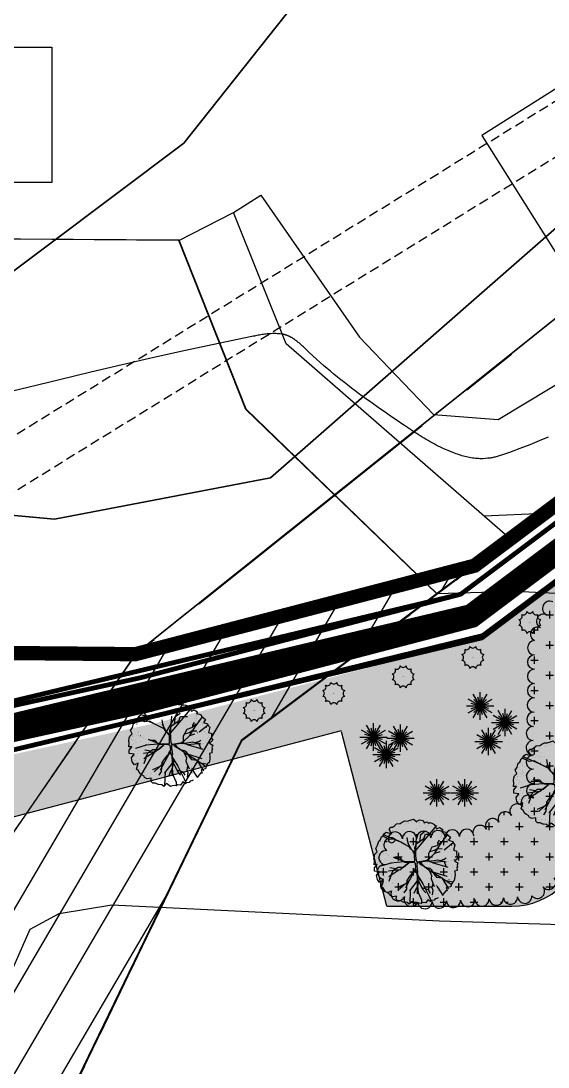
# Model space of a CAD drawing. Header units: millimetres. Extents: x 0 to 190005487, y 0 to 455456909.
# Drawn here: x 76167 to 87235, y 159310 to 181280 of the extents above; entities that cross this region are included whole.
import ezdxf
from ezdxf.xclip import XClip

# ---------------------------------------------------------------- set-up
doc = ezdxf.new("R2010")
doc.units = ezdxf.units.MM
doc.header["$LTSCALE"] = 800
doc.header["$MEASUREMENT"] = 0
doc.header["$XCLIPFRAME"] = 0
for name, pattern in [('CENTER', [2, 1.25, -0.25, 0.25, -0.25]), ('DOT2', [0.125, 0, -0.125]), ('HIDDEN', [0.375, 0.25, -0.125]), ('XREF_BASE$0$PHANTOM', [63.5, 31.75, -6.35, 6.35, -6.35, 6.35, -6.35]), ('XREF_BASE$0$PHANTOMX2', [5, 2.5, -0.5, 0.5, -0.5, 0.5, -0.5])]:
    doc.linetypes.add(name, pattern=pattern)
doc.layers.get('0').update_dxf_attribs({"linetype": 'CONTINUOUS'})
doc.layers.get('Defpoints').update_dxf_attribs({"color": 153, "linetype": 'CONTINUOUS'})
for name, color, linetype in [('0-녹지', 71, 'CONTINUOUS'), ('1-5CON', 30, 'CONTINUOUS'), ('1-HY', 8, 'CONTINUOUS'), ('1-ROAD', 1, 'CONTINUOUS'), ('1-건물', 241, 'CONTINUOUS'), ('1-배수관', 134, 'HIDDEN'), ('1-지적선', 3, 'CONTINUOUS'), ('_관목_Out', 7, 'CONTINUOUS'), ('_관목_Plant', 76, 'CONTINUOUS'), ('_교목_Plant', 90, 'CONTINUOUS'), ('base$0$base$0$WID', 4, 'CONTINUOUS'), ('CE-SLOP-FILL', 1, 'CONTINUOUS'), ('LSMD_CONT_LDREG_41500', 1, 'CONTINUOUS'), ('tc-2', 252, 'CONTINUOUS'), ('TEXT', 6, 'CONTINUOUS'), ('WID', 4, 'CONTINUOUS'), ('XREF_BASE$0$CE_PROPERTY LINE', 2, 'XREF_BASE$0$PHANTOM'), ('XREF_BASE$0$성토옹벽', 6, 'CONTINUOUS'), ('XREF_BASE$0$절토옹벽', 2, 'CONTINUOUS'), ('사업부지', 7, 'CONTINUOUS'), ('성토옹벽', 6, 'CONTINUOUS')]:
    doc.layers.add(name, color=color, linetype=linetype)

# ---------------------------------------------------------------- blocks, each defined once
blk = doc.blocks.new('G$C940A8A8A')
at = {"layer": 'LSMD_CONT_LDREG_41500', "color": 7, "linetype": 'Continuous', "const_width": 0.26}
blk.add_lwpolyline([(13683, 131658), (14579, 132602), (21734, 152348), (25853, 158177), (29518, 161359), (46147, 168760), (47607, 165750), (31222, 159044), (28272, 155580), (24841, 151551), (23387, 143698), (19919, 133338), (16339, 129836), (13684, 124791)], close=True, dxfattribs=at)
at = {"layer": 'LSMD_CONT_LDREG_41500', "color": 1, "linetype": 'Continuous', "const_width": 300, "flags": 128}
blk.add_lwpolyline([(142885, 66413), (152606, 122087), (144785, 119579), (143421, 121130), (137727, 124230), (130217, 126970), (123087, 133510), (108147, 137630), (87787, 140640), (75957, 139800), (74927, 144400), (66787, 156160), (47607, 165750), (36878, 161359), (29518, 161359), (25251, 162513), (21834, 161660), (14411, 163566), (13684, 162297), (13684, 140689), (13684, 131660)], dxfattribs=at)
blk = doc.blocks.new('현황측량 지적')
at = {"transparency": 33554687}
h = blk.add_hatch(dxfattribs=at)
h.set_pattern_fill('ANSI31', color=6, scale=7000, angle=14.6251, style=0)
h.set_pattern_definition([(59.62512505, (-197077868.5, -418947641.6), (-754.8935534, 442.4485542), [])])
h.paths.add_polyline_path([(-43252, 10995), (-50374, 9137), (-53116, 5133), (-55630, -1548), (-56749, -13620), (-57568, -22460), (-58196, -23599), (-56461, -30244), (-55166, -24692), (-52586, -20400), (-51847, -9500), (-52423, -1534), (-50120, 3230), (-48140, 7327)])
at = {"layer": '사업부지', "linetype": 'Continuous'}
h = blk.add_hatch(dxfattribs=at)
h.set_pattern_fill('AR-HBONE', color=8, scale=100, angle=14.623, style=0)
h.set_pattern_definition([(59.62295331, (-152706624.56, -461770356.86), (-142.81125256, 547.36180552), [1200, -400]), (149.62295331, (-152706422.3, -461770011.77), (-142.81125256, 547.36180552), [1200, -400])])
edge = h.paths.add_edge_path()
edge.add_arc((-175728, 146781), 167876, 319.67, 322.33082, ccw=False)
edge.add_arc((-118040, 100322), 93851, 314.07463, 318.49856, ccw=False)
edge.add_arc((-118040, 100322), 93851, 310.12729, 314.07463, ccw=False)
edge.add_arc((-118040, 100322), 93851, 304.12732, 310.12729, ccw=False)
edge.add_arc((-57812, 11458), 13500, 124.1273, 194.1941)
edge.add_line((-70900, 8147), (-68479, -1130))
edge.add_line((-68479, -1130), (-66633, -8205))
edge.add_arc((-56474, -5554), 10500, 194.623, 244.5476)
edge.add_arc((-61631, -16390), 1500, 14.623, 64.5476, ccw=False)
edge.add_line((-60179, -16011), (-59907, -17053))
edge.add_arc((-56474, -5554), 12000, 194.623, 253.3715, ccw=False)
edge.add_line((-68085, -8584), (-72352, 7770))
edge.add_line((-72352, 7770), (-72261, 7430))
edge.add_arc((-57812, 11458), 15000, 124.1273, 195.5774, ccw=False)
edge.add_arc((-118040, 100322), 92351, 304.12732, 310.12729)
edge.add_arc((-118040, 100322), 92351, 310.12729, 314.07463)
edge.add_arc((-118040, 100322), 92351, 314.07463, 318.48907)
edge.add_arc((-175728, 146781), 166376, 319.67529, 320.61331)
edge.add_arc((-175727, 146780), 166375, 320.61332, 320.99411)
edge.add_arc((-41778, 38287), 6000, 100.2484, 140.9941, ccw=False)
blk.add_lwpolyline([(-43252, 10995), (-50374, 9137), (-53116, 5133), (-55630, -1548), (-56749, -13620), (-57568, -22460), (-58196, -23599), (-56461, -30244), (-55166, -24692), (-52586, -20400), (-51847, -9500), (-52423, -1534), (-50120, 3230), (-48140, 7327)], close=True)
at = {"layer": '1-5CON', "color": 8, "linetype": 'Continuous', "elevation": 90000}
blk.add_lwpolyline([(-41709, 13694), (-41899, 13614), (-42091, 13536), (-42305, 13453), (-42521, 13373), (-42542, 13365), (-42564, 13357), (-42585, 13349), (-42606, 13342), (-42627, 13335), (-42649, 13327), (-42670, 13320), (-42691, 13313), (-42713, 13307), (-42734, 13300), (-42756, 13294), (-42777, 13288), (-42799, 13282), (-42820, 13277), (-42842, 13272), (-42863, 13267), (-42885, 13263), (-42907, 13259), (-42928, 13255), (-42950, 13252), (-42972, 13250), (-43025, 13244), (-43078, 13242), (-43109, 13241), (-43141, 13241), (-43172, 13243), (-43204, 13245), (-43235, 13248), (-43266, 13251), (-43298, 13256), (-43329, 13261), (-43361, 13267), (-43392, 13273), (-43423, 13280), (-43455, 13288), (-43486, 13296), (-43517, 13305), (-43548, 13315), (-43579, 13325), (-43610, 13335), (-43640, 13346), (-43671, 13357), (-43701, 13369), (-43731, 13380), (-43807, 13411), (-43882, 13444), (-43927, 13464), (-43971, 13486), (-44015, 13507), (-44059, 13529), (-44102, 13552), (-44145, 13575), (-44188, 13599), (-44230, 13623), (-44272, 13647), (-44314, 13672), (-44356, 13697), (-44397, 13723), (-44438, 13749), (-44479, 13775), (-44520, 13801), (-44560, 13828), (-44601, 13855), (-44641, 13882), (-44681, 13909), (-44722, 13936), (-44762, 13963), (-44879, 14043), (-44997, 14124), (-45074, 14177), (-45151, 14231), (-45229, 14284), (-45306, 14338), (-45382, 14392), (-45459, 14447), (-45535, 14502), (-45611, 14557), (-45687, 14613), (-45762, 14669), (-45838, 14726), (-45912, 14783), (-45987, 14840), (-46060, 14899), (-46134, 14957), (-46207, 15017), (-46279, 15077), (-46351, 15138), (-46422, 15200), (-46492, 15262), (-46562, 15325), (-46647, 15403), (-46730, 15482), (-46744, 15496), (-46759, 15510), (-46774, 15524), (-46788, 15538), (-46803, 15552), (-46818, 15565), (-46833, 15579), (-46848, 15593), (-46863, 15607), (-46878, 15620), (-46893, 15634), (-46908, 15647), (-46924, 15660), (-46939, 15673), (-46955, 15685), (-46971, 15698), (-46987, 15710), (-47003, 15722), (-47019, 15734), (-47036, 15745), (-47053, 15756), (-47076, 15771), (-47100, 15785), (-47106, 15789), (-47112, 15792), (-47118, 15795), (-47124, 15799), (-47130, 15802), (-47137, 15806), (-47143, 15809), (-47149, 15812), (-47156, 15815), (-47162, 15818), (-47168, 15821), (-47175, 15824), (-47181, 15826), (-47188, 15829), (-47194, 15832), (-47201, 15834), (-47207, 15836), (-47214, 15839), (-47221, 15841), (-47227, 15843), (-47234, 15845), (-47243, 15847), (-47252, 15849), (-47255, 15850), (-47257, 15850), (-47260, 15851), (-47262, 15851), (-47265, 15852), (-47267, 15852), (-47270, 15853), (-47272, 15853), (-47274, 15854), (-47277, 15854), (-47279, 15855), (-47282, 15855), (-47284, 15855), (-47287, 15856), (-47289, 15856), (-47292, 15856), (-47294, 15857), (-47297, 15857), (-47299, 15857), (-47302, 15858), (-47304, 15858), (-47334, 15862), (-47363, 15865), (-47390, 15867), (-47417, 15868), (-47444, 15869), (-47471, 15869), (-47498, 15868), (-47525, 15867), (-47552, 15865), (-47579, 15863), (-47606, 15861), (-47633, 15858), (-47660, 15854), (-47687, 15851), (-47715, 15847), (-47742, 15842), (-47769, 15838), (-47796, 15833), (-47823, 15828), (-47850, 15823), (-47877, 15817), (-47904, 15812), (-47931, 15806), (-48628, 15664), (-49322, 15515), (-49987, 15367), (-50650, 15214), (-51311, 15058), (-51971, 14900), (-52630, 14740), (-53287, 14580)], dxfattribs=at)
at = {"layer": '1-HY'}
for points in [[(-47741, 18779), (-45671, 15791), (-44118, 14171), (-42759, 14067), (-38424, 16677), (-35508, 18605), (-32036, 20767), (-32921, 22531), (-35719, 25505), (-39928, 29396), (-43005, 34951), (-45285, 38068), (-46393, 40976), (-47722, 45566)], [(-41795, 12092), (-43055, 12038)]]:
    blk.add_lwpolyline(points, dxfattribs=at)
at = {"layer": '1-ROAD', "color": 8}
for points in [[(-44047, 10402), (-48053, 14274), (-49462, 17824), (-53914, 17856), (-64499, 17035), (-76393, 17053), (-82327, 16676), (-83836, 20055)], [(-49462, 17824), (-48313, 18415), (-47741, 18779)], [(-42505, 11559), (-47208, 15657), (-48313, 18415)]]:
    blk.add_lwpolyline(points, dxfattribs=at)
at = {"layer": '1-건물', "color": 8}
blk.add_lwpolyline([(-33652, 20679), (-36057, 24482), (-43102, 20028), (-40698, 16224)], close=True, dxfattribs=at)
at = {"layer": '1-배수관', "color": 8}
for p, q in [((-63318, 7293), (-32872, 26126)), ((-62792, 6442), (-32346, 25276))]:
    blk.add_line(p, q, dxfattribs=at)
at = {"layer": '1-지적선', "color": 8}
for points in [[(-45804, 38291, 0), (-42676, 31493, 0), (-41808, 30415, 0), (-42058, 29074, 0), (-49357, 19865, 0), (-53699, 16610, 0), (-63751, 14655, 0), (-71154, 14689, 0), (-77217, 15075, 0), (-58326, 24882, 0), (-45804, 38291, 0)], [(-79156, 15198, 0), (-77217, 15075, 0), (-71154, 14689, 0), (-63751, 14655, 0), (-53699, 16610, 0), (-49357, 19865, 0), (-42058, 29074, 0), (-41808, 30415, 0), (-39418, 27445, 0), (-36925, 22131, 0), (-47536, 12843, 0), (-52074, 11969, 0), (-78538, 14398, 0), (-79156, 15198, 0)], [(-132185, 7990, 0), (-122776, 15285, 0), (-113506, 15373, 0), (-102516, 11206, 0), (-97941, 11144, 0), (-88443, 13506, 0), (-78538, 14398, 0), (-52074, 11969, 0), (-47536, 12843, 0), (-36925, 22131, 0), (-36156, 20495, 0), (-50378, 9135, 0), (-54798, 9174, 0), (-65063, 9263, 0), (-68739, 10525, 0), (-78796, 11272, 0), (-89562, 11037, 0), (-99269, 8221, 0), (-103807, 8886, 0), (-113529, 12960, 0), (-122350, 13516, 0), (-124731, 11321, 0), (-132185, 7990, 0)]]:
    blk.add_polyline3d(points, dxfattribs=at)
at = {"rotation": 14.62512504690287}
blk.add_blockref('G$C940A8A8A', (-38193, -154447), dxfattribs=at)
blk = doc.blocks.new('대지현황레벨1')
at = {"layer": 'Defpoints', "color": 6}
blk.add_lwpolyline([(-60480, -14864), (-56753, -13622), (-52427, -1536), (-50124, 3229), (-48145, 7325), (-33984, 17951), (-36156, 20495), (-50378, 9135), (-54798, 9174), (-57889, 7486), (-65553, 7456), (-65936, 6045)], close=True, dxfattribs=at)
blk.add_lwpolyline([(-33984, 17951), (-48145, 7325), (-52427, -1536), (-56753, -13622), (-60480, -14864), (-58200, -23600)], dxfattribs=at)
blk = doc.blocks.new('A$C15A91853')
at = {"layer": 'Defpoints'}
blk.add_lwpolyline([(46801, 0), (47587, 7154), (48443, 10307), (49499, 19897), (49907, 33129), (50351, 34136), (50956, 34462), (52066, 34644), (58944, 34310), (68294, 34026), (68303, 34079), (69309, 40554), (69347, 40792), (60535, 41222), (58897, 41176), (54889, 45050), (53481, 48599), (49028, 48631), (38443, 47812), (26550, 47830), (20615, 47453), (19107, 50832)], dxfattribs=at)
blk = doc.blocks.new('A$C61401735')
at = {"layer": 'CE-SLOP-FILL', "color": 251, "linetype": 'ByBlock', "flags": 128}
blk.add_lwpolyline([(144048, 136424), (143560, 142330), (136626, 137929), (134914, 139085), (128622, 140647), (120664, 141402), (112113, 145930), (96617, 146144), (76157, 143916), (64922, 140116), (62764, 144307), (51919, 153630), (30939, 158067), (16778, 147441), (12496, 138580), (8170, 126494), (4443, 125252), (6722, 116516)], dxfattribs=at)
blk = doc.blocks.new('A$C53055D6E')
at = {"layer": 'XREF_BASE$0$CE_PROPERTY LINE', "color": 8, "linetype": 'XREF_BASE$0$PHANTOMX2', "ltscale": 3, "flags": 128}
for points in [[(436, 116514), (1065, 117654), (3002, 138566), (5516, 145246), (8259, 149251), (22480, 160611), (24653, 158067), (10492, 147441), (8512, 143344), (6210, 138580), (6786, 130614), (6046, 119714), (3466, 115422), (2171, 109870)], [(24653, 158067), (15380, 151109), (8259, 149251), (3838, 149290), (748, 147602), (-6916, 147572), (-7299, 146160), (-1843, 125252), (436, 116516), (2171, 109870), (5326, 104706), (5798, 96717), (3940, 88655), (43, 76541), (81, 64279), (3722, 52297), (8342, 45951), (24954, 35648), (27528, 32946), (33205, 26984), (45785, 19196), (55262, 14961), (63842, 9900), (67943, 799), (71065, 403), (74495, 0), (71416, 11497), (72509, 16027), (80907, 20283), (84381, 29814), (86654, 26118), (86417, 19281), (94182, 16961), (94474, 13223), (94701, 13128), (143072, 50641), (145797, 73715), (141926, 86006), (137274, 142330), (130340, 137929), (128629, 139085), (122336, 140647), (114378, 141402), (105827, 145930), (90331, 146144), (69871, 143916), (58636, 140116), (56478, 144307), (45633, 153630)], [(15380, 151109), (8259, 149251), (5516, 145246), (3002, 138566), (1884, 126494), (1065, 117654), (437, 116515), (2171, 109870), (3466, 115422), (6046, 119714), (6786, 130614), (6210, 138580), (8512, 143344), (10492, 147441)]]:
    blk.add_lwpolyline(points, close=True, dxfattribs=at)
at = {"layer": '성토옹벽', "color": 4, "linetype": 'Continuous', "ltscale": 10, "const_width": 100, "flags": 128}
for points in [[(55628, 144636), (45495, 153353), (24724, 157745), (15091, 150517), (8341, 148908), (803, 147102), (-6147, 145447), (-6595, 145340), (-1228, 124843)], [(54976, 143878), (45038, 152427), (24961, 156673), (15534, 149599), (8574, 147936), (913, 146102), (-5353, 144609), (-260, 125095)]]:
    blk.add_lwpolyline(points, dxfattribs=at)
at = {"layer": '성토옹벽', "color": 4, "linetype": 'CENTER', "ltscale": 100, "const_width": 500, "flags": 128}
blk.add_lwpolyline([(55302, 144257), (45267, 152890), (24842, 157209), (15312, 150058), (8457, 148427), (858, 146602), (-5991, 144975), (-5991, 144975), (-744, 124969)], dxfattribs=at)
blk = doc.blocks.new('XREF_BASE$0$A$C5E376D50')
at = {"layer": 'Defpoints', "linetype": 'Continuous', "flags": 128}
blk.add_lwpolyline([(359200, 258788), (354548, 315113), (347614, 310711), (345903, 311867), (339610, 313429), (331652, 314184), (323101, 318712), (307605, 318926), (287145, 316698), (275910, 312898), (273752, 317089), (262907, 326413), (241927, 330849), (227766, 320223), (223487, 311370)], dxfattribs=at)
blk = doc.blocks.new('XREF_BASE$0$A$C3CBC0631')
at = {"layer": 'XREF_BASE$0$CE_PROPERTY LINE', "color": 8, "linetype": 'XREF_BASE$0$PHANTOMX2', "ltscale": 3, "flags": 128}
for points in [[(436, 116514), (1065, 117654), (3002, 138566), (5516, 145246), (8259, 149251), (22480, 160611), (24653, 158067), (10492, 147441), (8512, 143344), (6210, 138580), (6786, 130614), (6046, 119714), (3466, 115422), (2171, 109870)], [(24653, 158067), (15380, 151109), (8259, 149251), (3838, 149290), (748, 147602), (-6916, 147572), (-7299, 146160), (-1843, 125252), (436, 116516), (2171, 109870), (5326, 104706), (5798, 96717), (3940, 88655), (43, 76542), (81, 64279), (3722, 52297), (8342, 45951), (24954, 35648), (27528, 32946), (33205, 26984), (45785, 19196), (55262, 14961), (63842, 9900), (67943, 799), (71065, 403), (74495, 0), (71416, 11497), (72509, 16027), (80907, 20283), (84381, 29814), (86654, 26118), (86417, 19281), (94182, 16961), (94474, 13223), (94701, 13128), (143072, 50641), (145797, 73715), (141926, 86006), (137274, 142330), (130340, 137929), (128629, 139085), (122336, 140647), (114378, 141402), (105828, 145930), (90331, 146144), (69871, 143916), (58636, 140116), (56478, 144307), (45633, 153630)], [(15380, 151109), (8259, 149251), (5516, 145246), (3002, 138566), (1884, 126494), (1065, 117654), (437, 116515), (2171, 109870), (3466, 115422), (6046, 119714), (6786, 130614), (6210, 138580), (8512, 143344), (10492, 147441)]]:
    blk.add_lwpolyline(points, close=True, dxfattribs=at)
at = {"layer": 'XREF_BASE$0$절토옹벽', "color": 8, "linetype": 'ByBlock', "ltscale": 5, "const_width": 100, "flags": 128}
for points in [[(55628, 144636), (45495, 153353), (24724, 157745), (15091, 150517), (8375, 148764), (803, 147102), (-6578, 145344), (-6578, 145344), (-1228, 124843)], [(54976, 143878), (45038, 152427), (24961, 156673), (15550, 149647), (8574, 147936), (913, 146102), (-5353, 144609), (-260, 125095)]]:
    blk.add_lwpolyline(points, dxfattribs=at)
at = {"layer": 'XREF_BASE$0$절토옹벽', "color": 253, "const_width": 500, "flags": 128}
blk.add_lwpolyline([(55302, 144257), (45267, 152890), (24842, 157209), (15312, 150058), (8492, 148278), (858, 146602), (-5992, 144975), (-5992, 144975), (-744, 124969)], dxfattribs=at)
blk = doc.blocks.new('TL000015_0')
at = {"color": 0}
for p, q in [((-0.138, 0.675), (-0.079, 0.692)), ((-0.079, 0.692), (-0.042, 0.707)), ((-0.042, 0.707), (0.008, 0.666)), ((0.008, 0.666), (0.058, 0.697)), ((0.058, 0.697), (0.121, 0.686)), ((-0.441, 0.534), (-0.419, 0.573)), ((-0.401, 0.463), (-0.441, 0.534)), ((-0.419, 0.573), (-0.386, 0.575)), ((-0.386, 0.575), (-0.358, 0.59)), ((-0.358, 0.59), (-0.317, 0.629)), ((-0.317, 0.629), (-0.256, 0.634)), ((-0.256, 0.634), (-0.223, 0.655)), ((-0.223, 0.655), (-0.182, 0.679)), ((-0.182, 0.679), (-0.138, 0.675)), ((-0.007, 0.185), (0.344, 0.601)), ((0.121, 0.686), (0.134, 0.647)), ((0.134, 0.647), (0.177, 0.662)), ((0.177, 0.662), (0.214, 0.642)), ((0.214, 0.642), (0.23, 0.649)), ((0.23, 0.649), (0.262, 0.64)), ((0.262, 0.64), (0.304, 0.616)), ((0.304, 0.616), (0.312, 0.601)), ((0.312, 0.601), (0.34, 0.547)), ((0.34, 0.547), (0.386, 0.568)), ((0.386, 0.568), (0.441, 0.534)), ((0.441, 0.534), (0.423, 0.506)), ((-0.63, 0.277), (-0.61, 0.344)), ((-0.61, 0.344), (-0.584, 0.362)), ((-0.584, 0.362), (-0.562, 0.414)), ((-0.562, 0.414), (-0.536, 0.436)), ((-0.431, 0.373), (-0.541, 0.426)), ((-0.536, 0.436), (-0.519, 0.466)), ((-0.275, 0.337), (-0.53, 0.447)), ((-0.519, 0.466), (-0.486, 0.49)), ((-0.486, 0.49), (-0.401, 0.463)), ((-0.35, 0.38), (-0.431, 0.373)), ((-0.249, 0.328), (-0.35, 0.38)), ((-0.132, 0.338), (-0.142, 0.402)), ((0.011, 0.461), (0, 0.33)), ((0.04, 0.326), (0.13, 0.387)), ((0.062, 0.338), (0.079, 0.456)), ((0.079, 0.456), (0.152, 0.515)), ((0.117, 0.332), (0.135, 0.396)), ((0.13, 0.387), (0.16, 0.458)), ((0.16, 0.458), (0.275, 0.458)), ((0.361, 0.316), (0.388, 0.36)), ((0.398, 0.291), (0.523, 0.452)), ((0.423, 0.506), (0.493, 0.49)), ((0.493, 0.49), (0.502, 0.466)), ((0.502, 0.466), (0.567, 0.41)), ((0.567, 0.41), (0.536, 0.359)), ((0.536, 0.359), (0.604, 0.34)), ((-0.673, 0.133), (-0.636, 0.172)), ((-0.66, 0.227), (-0.63, 0.277)), ((-0.636, 0.172), (-0.66, 0.227)), ((-0.183, 0.292), (-0.249, 0.328)), ((-0.11, 0.253), (-0.183, 0.292)), ((-0.137, 0.324), (-0.076, 0.214)), ((-0.097, 0.228), (-0.132, 0.338)), ((-0.044, 0.179), (-0.097, 0.228)), ((-0.076, 0.214), (-0.044, 0.182)), ((-0.017, 0.235), (0.01, 0.306)), ((-0.009, 0.16), (-0.017, 0.235)), ((0, 0.33), (-0.008, 0.158)), ((0.01, 0.306), (0.062, 0.338)), ((0.211, 0.14), (0.268, 0.25)), ((0.228, 0.174), (0.307, 0.196)), ((0.268, 0.25), (0.348, 0.275)), ((0.307, 0.196), (0.341, 0.221)), ((0.312, 0.148), (0.398, 0.291)), ((0.312, 0.148), (0.396, 0.174)), ((0.341, 0.221), (0.429, 0.223)), ((0.348, 0.275), (0.419, 0.338)), ((0.363, 0.284), (0.361, 0.316)), ((0.466, 0.204), (0.612, 0.321)), ((0.582, 0.281), (0.588, 0.276)), ((0.604, 0.34), (0.615, 0.312)), ((0.615, 0.312), (0.639, 0.281)), ((0.639, 0.281), (0.617, 0.198)), ((0.617, 0.198), (0.671, 0.181)), ((0.671, 0.181), (0.667, 0.157)), ((-0.689, 0.059), (-0.682, 0.101)), ((-0.68, 0.018), (-0.689, 0.059)), ((-0.686, -0.042), (-0.68, 0.018)), ((-0.682, 0.101), (-0.673, 0.133)), ((-0.203, 0.006), (-0.413, -0.015)), ((-0.208, 0.017), (-0.368, 0.079)), ((-0.254, 0.066), (-0.342, 0.066)), ((-0.215, 0.017), (-0.254, 0.066)), ((0.267, -0.003), (0.19, 0.02)), ((0.192, 0.017), (0.297, 0.03)), ((0.312, 0.148), (0.204, 0.045)), ((0.211, 0.044), (0.211, 0.14)), ((0.267, -0.003), (0.449, 0.016)), ((0.297, 0.03), (0.358, 0.04)), ((0.358, 0.04), (0.495, 0.008)), ((0.402, 0.03), (0.461, 0.047)), ((0.461, 0.047), (0.495, 0.071)), ((0.461, 0.01), (0.491, -0.068)), ((0.629, 0.042), (0.627, 0.039)), ((0.691, 0.068), (0.635, 0.018)), ((0.635, 0.018), (0.689, -0.01)), ((0.667, 0.157), (0.669, 0.101)), ((0.669, 0.101), (0.691, 0.068)), ((-0.638, -0.038), (-0.686, -0.042)), ((-0.682, -0.095), (-0.638, -0.038)), ((-0.682, -0.147), (-0.682, -0.095)), ((-0.602, -0.161), (-0.682, -0.147)), ((-0.645, -0.219), (-0.602, -0.161)), ((-0.406, -0.014), (-0.58, -0.066)), ((-0.262, -0.123), (-0.45, -0.147)), ((-0.278, -0.133), (-0.443, -0.238)), ((-0.328, -0.112), (-0.428, -0.093)), ((-0.379, -0.144), (-0.418, -0.227)), ((-0.293, -0.088), (-0.379, -0.144)), ((-0.203, -0.09), (-0.293, -0.088)), ((-0.262, -0.123), (-0.278, -0.133)), ((-0.262, -0.123), (-0.138, -0.022)), ((-0.112, -0.012), (-0.203, -0.09)), ((-0.026, -0.149), (-0.173, -0.422)), ((-0.138, -0.022), (-0.123, -0.003)), ((-0.029, -0.144), (-0.093, -0.218)), ((0.014, -0.17), (0.023, -0.261)), ((0.018, -0.171), (0.047, -0.291)), ((0.111, -0.051), (0.152, -0.083)), ((0.213, -0.129), (0.113, -0.055)), ((0.152, -0.083), (0.226, -0.098)), ((0.199, -0.095), (0.258, -0.218)), ((0.213, -0.129), (0.246, -0.15)), ((0.226, -0.098), (0.25, -0.122)), ((0.239, -0.145), (0.51, -0.229)), ((0.246, -0.15), (0.384, -0.229)), ((0.25, -0.122), (0.295, -0.191)), ((0.267, -0.003), (0.524, -0.08)), ((0.676, -0.138), (0.633, -0.15)), ((0.633, -0.15), (0.643, -0.202)), ((0.682, -0.08), (0.671, -0.083)), ((0.671, -0.083), (0.676, -0.138)), ((0.689, -0.01), (0.676, -0.051)), ((0.676, -0.051), (0.682, -0.08)), ((-0.632, -0.286), (-0.645, -0.219)), ((-0.597, -0.334), (-0.632, -0.286)), ((-0.534, -0.306), (-0.597, -0.334)), ((-0.562, -0.406), (-0.534, -0.306)), ((-0.411, -0.223), (-0.443, -0.318)), ((-0.101, -0.289), (-0.273, -0.448)), ((-0.149, -0.298), (-0.156, -0.445)), ((-0.093, -0.218), (-0.149, -0.298)), ((0.022, -0.306), (-0.105, -0.469)), ((0.017, -0.199), (0.114, -0.355)), ((0.023, -0.261), (0.018, -0.518)), ((0.047, -0.291), (0.025, -0.391)), ((0.05, -0.316), (0.108, -0.445)), ((0.258, -0.218), (0.248, -0.274)), ((0.248, -0.274), (0.299, -0.399)), ((0.295, -0.191), (0.339, -0.245)), ((0.339, -0.245), (0.434, -0.257)), ((0.384, -0.229), (0.507, -0.313)), ((0.427, -0.258), (0.534, -0.436)), ((0.49, -0.301), (0.609, -0.323)), ((0.507, -0.313), (0.583, -0.368)), ((0.61, -0.315), (0.578, -0.365)), ((0.63, -0.299), (0.61, -0.315)), ((0.641, -0.243), (0.63, -0.299)), ((0.643, -0.202), (0.641, -0.243)), ((-0.53, -0.434), (-0.562, -0.406)), ((-0.501, -0.484), (-0.53, -0.434)), ((-0.473, -0.497), (-0.501, -0.484)), ((-0.438, -0.521), (-0.473, -0.497)), ((-0.154, -0.352), (-0.301, -0.416)), ((-0.156, -0.445), (-0.198, -0.502)), ((-0.092, -0.452), (-0.102, -0.682)), ((-0.002, -0.443), (-0.034, -0.516)), ((0.025, -0.401), (-0.002, -0.443)), ((0.025, -0.391), (0.035, -0.497)), ((0.035, -0.497), (0.091, -0.617)), ((0.099, -0.418), (0.199, -0.45)), ((0.108, -0.445), (0.162, -0.502)), ((0.114, -0.355), (0.218, -0.562)), ((0.199, -0.45), (0.233, -0.507)), ((0.275, -0.355), (0.263, -0.418)), ((0.263, -0.418), (0.277, -0.46)), ((0.277, -0.46), (0.268, -0.536)), ((0.342, -0.394), (0.435, -0.535)), ((0.467, -0.497), (0.432, -0.545)), ((0.493, -0.469), (0.467, -0.497)), ((0.515, -0.471), (0.493, -0.469)), ((0.571, -0.402), (0.499, -0.415)), ((0.499, -0.415), (0.515, -0.471)), ((0.578, -0.365), (0.571, -0.402)), ((-0.429, -0.543), (-0.438, -0.521)), ((-0.386, -0.567), (-0.429, -0.543)), ((-0.321, -0.556), (-0.386, -0.567)), ((-0.323, -0.606), (-0.321, -0.556)), ((-0.295, -0.634), (-0.323, -0.606)), ((-0.249, -0.634), (-0.295, -0.634)), ((-0.208, -0.656), (-0.249, -0.634)), ((-0.197, -0.656), (-0.208, -0.656)), ((-0.145, -0.663), (-0.197, -0.656)), ((-0.112, -0.689), (-0.145, -0.663)), ((-0.069, -0.643), (-0.112, -0.689)), ((-0.005, -0.689), (-0.069, -0.643)), ((0.023, -0.682), (-0.005, -0.689)), ((0.053, -0.673), (0.023, -0.682)), ((0.088, -0.68), (0.053, -0.673)), ((0.11, -0.663), (0.088, -0.68)), ((0.091, -0.617), (0.091, -0.666)), ((0.162, -0.667), (0.11, -0.663)), ((0.197, -0.616), (0.162, -0.667)), ((0.236, -0.647), (0.197, -0.616)), ((0.218, -0.562), (0.25, -0.642)), ((0.258, -0.628), (0.236, -0.647)), ((0.301, -0.626), (0.258, -0.628)), ((0.317, -0.602), (0.301, -0.626)), ((0.343, -0.597), (0.317, -0.602)), ((0.367, -0.584), (0.343, -0.597))]:
    blk.add_line(p, q, dxfattribs=at)
blk.add_lwpolyline([(0.077, 0.002), (0.077, -0.004), (0.096, -0.035), (0.118, -0.05), (0.109, -0.06), (0.08, -0.038), (0.056, -0.006), (0.014, -0.014), (0.014, -0.054), (0.026, -0.167), (0.005, -0.173), (0.002, -0.124), (-0.007, -0.132), (-0.018, -0.158), (-0.03, -0.145), (-0.001, -0.088), (-0.008, -0.014), (-0.026, -0.011), (-0.074, -0.004), (-0.109, -0.003), (-0.178, -0.004), (-0.214, 0.011), (-0.203, 0.022), (-0.181, 0.009), (-0.098, 0.011), (-0.033, 0.012), (-0.02, 0.019), (-0.023, 0.107), (-0.021, 0.144), (-0.049, 0.173), (-0.042, 0.185), (-0.025, 0.162), (-0.004, 0.157), (-0.007, 0.104), (0.003, 0.028), (0.017, 0.006), (0.093, 0.016), (0.181, 0.031), (0.203, 0.052), (0.206, 0.035), (0.192, 0.025), (0.187, 0.015)], close=True)
at = {"layer": 'tc-2', "linetype": 'DOT2'}
for p, q in [((0.011, 0.461), (-0.095, 0.687)), ((0.011, 0.461), (-0.005, 0.693)), ((0.005, 0.546), (0.062, 0.69)), ((0.05, 0.598), (0.059, 0.701)), ((0.146, 0.478), (0.09, 0.687)), ((-0.248, 0.335), (-0.424, 0.549)), ((-0.385, 0.519), (-0.373, 0.524)), ((-0.383, 0.458), (-0.385, 0.519)), ((-0.373, 0.524), (-0.287, 0.463)), ((-0.331, 0.436), (-0.352, 0.597)), ((-0.311, 0.534), (-0.316, 0.625)), ((-0.247, 0.458), (-0.311, 0.534)), ((-0.287, 0.463), (-0.269, 0.59)), ((-0.137, 0.324), (-0.277, 0.633)), ((-0.269, 0.59), (-0.172, 0.613)), ((-0.223, 0.514), (-0.222, 0.657)), ((-0.172, 0.613), (-0.157, 0.636)), ((-0.154, 0.361), (-0.167, 0.673)), ((-0.157, 0.636), (-0.115, 0.628)), ((-0.115, 0.628), (-0.071, 0.646)), ((-0.071, 0.646), (0.002, 0.646)), ((0.002, 0.646), (0.005, 0.65)), ((0.005, 0.65), (0.039, 0.631)), ((0.039, 0.631), (0.058, 0.646)), ((0.094, 0.532), (0.05, 0.598)), ((0.058, 0.646), (0.063, 0.643)), ((0.063, 0.643), (0.077, 0.595)), ((0.077, 0.595), (0.141, 0.614)), ((0.121, 0.493), (0.094, 0.532)), ((0.135, 0.396), (0.174, 0.67)), ((0.141, 0.614), (0.184, 0.597)), ((0.152, 0.515), (0.27, 0.63)), ((0.158, 0.561), (0.245, 0.647)), ((0.184, 0.597), (0.202, 0.601)), ((0.194, 0.423), (0.437, 0.536)), ((0.202, 0.601), (0.26, 0.581)), ((0.26, 0.581), (0.298, 0.536)), ((0.298, 0.536), (0.331, 0.54)), ((0.331, 0.54), (0.345, 0.513)), ((0.388, 0.505), (0.407, 0.549)), ((0.403, 0.4), (0.461, 0.515)), ((-0.543, 0.309), (-0.587, 0.348)), ((-0.541, 0.298), (-0.519, 0.397)), ((-0.519, 0.397), (-0.485, 0.409)), ((-0.485, 0.409), (-0.471, 0.443)), ((-0.471, 0.443), (-0.383, 0.458)), ((-0.365, 0.475), (-0.426, 0.505)), ((-0.254, 0.434), (-0.308, 0.451)), ((-0.205, 0.444), (-0.254, 0.434)), ((-0.178, 0.434), (-0.247, 0.458)), ((-0.142, 0.402), (-0.178, 0.434)), ((-0.137, 0.39), (-0.171, 0.475)), ((0.275, 0.458), (0.388, 0.505)), ((0.345, 0.513), (0.414, 0.48)), ((0.37, 0.245), (0.403, 0.4)), ((0.388, 0.36), (0.397, 0.419)), ((0.388, 0.275), (0.596, 0.351)), ((0.397, 0.419), (0.427, 0.451)), ((0.414, 0.48), (0.425, 0.47)), ((0.414, 0.422), (0.501, 0.477)), ((0.419, 0.338), (0.449, 0.39)), ((0.425, 0.47), (0.425, 0.431)), ((0.425, 0.431), (0.51, 0.364)), ((0.427, 0.451), (0.444, 0.5)), ((0.449, 0.39), (0.527, 0.429)), ((0.51, 0.364), (0.523, 0.349)), ((0.523, 0.349), (0.517, 0.319)), ((0.527, 0.429), (0.535, 0.431)), ((-0.555, 0.151), (-0.661, 0.207)), ((-0.534, 0.167), (-0.634, 0.201)), ((-0.536, 0.211), (-0.632, 0.286)), ((-0.621, 0.15), (-0.571, 0.18)), ((-0.544, 0.217), (-0.608, 0.333)), ((-0.604, 0.277), (-0.563, 0.335)), ((-0.571, 0.18), (-0.604, 0.277)), ((-0.563, 0.335), (-0.541, 0.298)), ((-0.514, 0.27), (-0.543, 0.309)), ((-0.472, 0.119), (-0.536, 0.211)), ((-0.524, 0.191), (-0.514, 0.27)), ((-0.489, 0.137), (-0.524, 0.191)), ((-0.137, 0.324), (-0.275, 0.337)), ((0.396, 0.174), (0.634, 0.274)), ((0.424, 0.223), (0.508, 0.189)), ((0.429, 0.223), (0.522, 0.24)), ((0.441, 0.193), (0.671, 0.163)), ((0.508, 0.189), (0.554, 0.204)), ((0.517, 0.319), (0.582, 0.281)), ((0.522, 0.24), (0.569, 0.277)), ((0.554, 0.204), (0.635, 0.186)), ((0.563, 0.177), (0.651, 0.23)), ((0.569, 0.277), (0.625, 0.292)), ((0.588, 0.276), (0.575, 0.213)), ((0.575, 0.213), (0.602, 0.174)), ((0.602, 0.174), (0.615, 0.128)), ((-0.446, 0.109), (-0.69, 0.065)), ((-0.531, 0.142), (-0.68, 0.134)), ((-0.651, 0.074), (-0.673, 0.074)), ((-0.583, 0.064), (-0.651, 0.074)), ((-0.635, 0.057), (-0.617, 0.076)), ((-0.614, 0.015), (-0.635, 0.057)), ((-0.585, 0.025), (-0.634, -0.005)), ((-0.63, -0.042), (-0.614, 0.015)), ((-0.625, 0.128), (-0.621, 0.15)), ((-0.624, 0.122), (-0.625, 0.128)), ((-0.617, 0.076), (-0.624, 0.122)), ((-0.499, 0.044), (-0.585, 0.025)), ((-0.56, 0.03), (-0.583, 0.064)), ((-0.368, 0.079), (-0.555, 0.151)), ((-0.494, 0.142), (-0.534, 0.167)), ((-0.365, 0.02), (-0.499, 0.044)), ((-0.421, 0.076), (-0.494, 0.142)), ((-0.342, 0.066), (-0.421, 0.076)), ((-0.303, 0.066), (-0.365, 0.02)), ((0.449, 0.016), (0.69, -0.001)), ((0.495, 0.071), (0.589, 0.069)), ((0.495, 0.008), (0.591, 0.022)), ((0.519, 0.011), (0.685, 0.087)), ((0.538, 0.01), (0.687, -0.067)), ((0.589, 0.069), (0.63, 0.086)), ((0.591, 0.022), (0.682, -0.034)), ((0.627, 0.039), (0.593, 0.02)), ((0.593, 0.02), (0.608, -0.06)), ((0.615, 0.128), (0.603, 0.094)), ((0.603, 0.094), (0.629, 0.042)), ((0.63, 0.086), (0.664, 0.106)), ((-0.413, -0.015), (-0.692, -0.017)), ((-0.58, -0.066), (-0.686, -0.092)), ((-0.634, -0.005), (-0.673, -0.009)), ((-0.527, -0.05), (-0.673, -0.161)), ((-0.58, -0.11), (-0.673, -0.11)), ((-0.45, -0.147), (-0.662, -0.201)), ((-0.64, -0.106), (-0.63, -0.042)), ((-0.539, -0.152), (-0.64, -0.106)), ((-0.454, -0.148), (-0.633, -0.278)), ((-0.595, -0.179), (-0.539, -0.152)), ((-0.524, -0.095), (-0.58, -0.11)), ((-0.428, -0.093), (-0.524, -0.095)), ((-0.316, -0.158), (-0.392, -0.343)), ((0.213, -0.129), (0.342, -0.394)), ((0.483, -0.067), (0.582, -0.147)), ((0.491, -0.068), (0.603, -0.093)), ((0.524, -0.08), (0.679, -0.122)), ((0.545, -0.118), (0.582, -0.21)), ((0.617, -0.106), (0.56, -0.181)), ((0.582, -0.147), (0.658, -0.205)), ((0.603, -0.093), (0.65, -0.144)), ((0.608, -0.06), (0.617, -0.106)), ((-0.597, -0.257), (-0.627, -0.269)), ((-0.443, -0.238), (-0.602, -0.34)), ((-0.6, -0.193), (-0.595, -0.179)), ((-0.588, -0.201), (-0.6, -0.193)), ((-0.509, -0.24), (-0.597, -0.257)), ((-0.47, -0.289), (-0.592, -0.311)), ((-0.571, -0.26), (-0.588, -0.201)), ((-0.569, -0.28), (-0.571, -0.26)), ((-0.534, -0.291), (-0.569, -0.28)), ((-0.357, -0.184), (-0.563, -0.401)), ((-0.524, -0.346), (-0.534, -0.291)), ((-0.453, -0.269), (-0.509, -0.24)), ((-0.392, -0.343), (-0.497, -0.48)), ((-0.443, -0.318), (-0.489, -0.347)), ((-0.418, -0.227), (-0.47, -0.289)), ((-0.389, -0.337), (-0.434, -0.537)), ((0.289, -0.286), (0.298, -0.471)), ((0.434, -0.257), (0.557, -0.294)), ((0.51, -0.229), (0.628, -0.284)), ((0.529, -0.335), (0.526, -0.343)), ((0.542, -0.287), (0.529, -0.335)), ((0.576, -0.275), (0.542, -0.287)), ((0.557, -0.294), (0.593, -0.333)), ((0.56, -0.181), (0.58, -0.211)), ((0.58, -0.243), (0.576, -0.275)), ((0.58, -0.211), (0.58, -0.243)), ((0.582, -0.21), (0.64, -0.257)), ((-0.531, -0.36), (-0.524, -0.346)), ((-0.521, -0.388), (-0.531, -0.36)), ((-0.434, -0.458), (-0.521, -0.388)), ((-0.489, -0.347), (-0.499, -0.455)), ((-0.391, -0.514), (-0.443, -0.516)), ((-0.34, -0.478), (-0.434, -0.458)), ((-0.403, -0.548), (-0.34, -0.478)), ((-0.311, -0.48), (-0.391, -0.514)), ((-0.273, -0.448), (-0.383, -0.574)), ((-0.173, -0.422), (-0.329, -0.607)), ((-0.301, -0.416), (-0.311, -0.48)), ((-0.228, -0.487), (-0.276, -0.632)), ((-0.117, -0.499), (-0.249, -0.644)), ((-0.198, -0.502), (-0.225, -0.578)), ((-0.105, -0.469), (-0.184, -0.665)), ((-0.183, -0.489), (-0.161, -0.578)), ((0.143, -0.413), (0.148, -0.673)), ((0.162, -0.502), (0.174, -0.58)), ((0.168, -0.462), (0.279, -0.546)), ((0.271, -0.515), (0.218, -0.572)), ((0.233, -0.507), (0.28, -0.556)), ((0.343, -0.534), (0.271, -0.515)), ((0.298, -0.471), (0.35, -0.593)), ((0.299, -0.399), (0.346, -0.418)), ((0.335, -0.38), (0.498, -0.476)), ((0.347, -0.469), (0.343, -0.534)), ((0.346, -0.418), (0.39, -0.467)), ((0.432, -0.545), (0.347, -0.469)), ((0.347, -0.469), (0.367, -0.584)), ((0.372, -0.472), (0.347, -0.469)), ((0.424, -0.446), (0.372, -0.472)), ((0.39, -0.467), (0.424, -0.524)), ((0.451, -0.441), (0.424, -0.446)), ((0.453, -0.423), (0.451, -0.441)), ((0.526, -0.343), (0.453, -0.346)), ((0.453, -0.346), (0.453, -0.423)), ((-0.302, -0.556), (-0.403, -0.548)), ((-0.232, -0.582), (-0.302, -0.556)), ((-0.225, -0.578), (-0.259, -0.634)), ((-0.169, -0.584), (-0.232, -0.582)), ((-0.119, -0.618), (-0.169, -0.584)), ((-0.161, -0.578), (-0.129, -0.651)), ((-0.044, -0.616), (-0.119, -0.618)), ((-0.003, -0.643), (-0.044, -0.616)), ((-0.034, -0.516), (-0.039, -0.602)), ((-0.039, -0.602), (-0.039, -0.654)), ((0.036, -0.61), (-0.003, -0.643)), ((0.018, -0.518), (0.014, -0.689)), ((0.018, -0.518), (0.084, -0.684)), ((0.098, -0.571), (0.036, -0.61)), ((0.154, -0.61), (0.098, -0.571)), ((0.188, -0.604), (0.154, -0.61)), ((0.174, -0.58), (0.223, -0.624)), ((0.215, -0.597), (0.188, -0.604)), ((0.218, -0.572), (0.215, -0.597)), ((0.268, -0.536), (0.265, -0.57)), ((0.265, -0.57), (0.27, -0.617)), ((0.279, -0.546), (0.322, -0.609)), ((0.28, -0.556), (0.339, -0.578))]:
    blk.add_line(p, q, dxfattribs=at)
blk = doc.blocks.new('TE000013_0')
at = {"const_width": 0.0239}
blk.add_lwpolyline([(-0.012, 0, 1), (0.012, 0, 1)], format="xyb", close=True, dxfattribs=at)
at = {"color": 0}
for centre, start, end in [((-0.42, 0.727), 240.56118, 359.43882), ((0, 0.839), 210.56118, 329.43882), ((0.42, 0.727), 180.56118, 299.43882), ((-0.727, 0.42), 270.56118, 29.43882), ((-0.839, 0), 300.56118, 59.43882), ((0.727, 0.42), 150.56118, 269.43882), ((0.839, 0), 120.56118, 239.43882), ((-0.727, -0.42), 330.56118, 89.43882), ((-0.42, -0.727), 0.56118, 119.43882), ((0, -0.839), 30.56118, 149.43882), ((0.42, -0.727), 60.56118, 179.43882), ((0.727, -0.42), 90.56118, 209.43882)]:
    blk.add_arc(centre, 0.225, start, end, dxfattribs=at)
blk = doc.blocks.new('TE000017_0')
for p, q in [((0.386, -0.104), (-0.386, 0.104)), ((-0.386, -0.104), (0.386, 0.104)), ((0.283, -0.283), (-0.283, 0.283)), ((-0.283, -0.283), (0.283, 0.283)), ((-0.104, -0.386), (0.104, 0.386)), ((0.104, -0.386), (-0.104, 0.386))]:
    blk.add_line(p, q)
at = {"layer": 'tc-2'}
for p, q in [((0.3, -0.52), (-0.3, 0.52)), ((-0.3, -0.52), (0.3, 0.52)), ((0, -0.6), (0, 0.6)), ((-0.6, 0), (0.6, 0)), ((-0.52, -0.3), (0.52, 0.3)), ((0.52, -0.3), (-0.52, 0.3))]:
    blk.add_line(p, q, dxfattribs=at)
blk = doc.blocks.new('G$CBD6E5784')
at = {"layer": '0-녹지'}
h = blk.add_hatch(color=256, dxfattribs=at)
h.dxf.hatch_style = 1
edge = h.paths.add_edge_path()
edge.add_line((7794, 201355), (7902, 200937))
edge.add_line((7902, 200937), (11057, 195774))
edge.add_line((11057, 195774), (11530, 187784))
edge.add_line((11530, 187784), (9671, 179723))
edge.add_line((9671, 179723), (5774, 167609))
edge.add_line((5774, 167609), (5813, 155347))
edge.add_line((5813, 155347), (9453, 143365))
edge.add_line((9453, 143365), (14073, 137018))
edge.add_line((14073, 137018), (30686, 126716))
edge.add_line((30686, 126716), (33260, 124014))
edge.add_line((33260, 124014), (38937, 118052))
edge.add_line((38937, 118052), (51516, 110264))
edge.add_line((51516, 110264), (60993, 106028))
edge.add_line((60993, 106028), (69573, 100968))
edge.add_line((69573, 100968), (73674, 91866))
edge.add_line((73674, 91866), (80226, 91068))
edge.add_line((80226, 91068), (77147, 102565))
edge.add_line((77147, 102565), (78239, 107093))
edge.add_line((78239, 107093), (86638, 111351))
edge.add_line((86638, 111351), (90112, 120882))
edge.add_line((90112, 120882), (92385, 117186))
edge.add_line((92385, 117186), (92148, 110349))
edge.add_line((92148, 110349), (99913, 108028))
edge.add_line((99913, 108028), (100206, 104291))
edge.add_line((100206, 104291), (100433, 104196))
edge.add_line((100433, 104196), (148803, 141709))
edge.add_line((148803, 141709), (151529, 164783))
edge.add_line((151529, 164783), (147657, 177073))
edge.add_line((147657, 177073), (143006, 233398))
edge.add_line((143006, 233398), (136071, 228996))
edge.add_line((136071, 228996), (134360, 230153))
edge.add_line((134360, 230153), (128068, 231715))
edge.add_line((128068, 231715), (120109, 232470))
edge.add_line((120109, 232470), (111559, 236997))
edge.add_line((111559, 236997), (96063, 237212))
edge.add_line((96063, 237212), (75602, 234983))
edge.add_line((75602, 234983), (64368, 231184))
edge.add_line((64368, 231184), (62206, 235371))
edge.add_line((62206, 235371), (61557, 235935))
edge.add_line((61557, 235935), (61356, 235701))
edge.add_line((61356, 235701), (60704, 234943))
edge.add_line((60704, 234943), (50766, 243492))
edge.add_line((50766, 243492), (30689, 247737))
edge.add_line((30689, 247737), (21282, 240661))
edge.add_line((21282, 240661), (14344, 238855))
edge.add_line((14344, 238855), (6649, 237166))
edge.add_line((6649, 237166), (383, 235672))
edge.add_line((383, 235672), (5488, 216157))
edge.add_line((5488, 216157), (4209, 215824))
edge.add_arc((5432, 220089), 4437, 254.0004, 277.3556)
edge.add_arc((5864, 216679), 1000, 277.8144, 14.3903)
edge.add_line((6833, 216928), (2247, 234509))
edge.add_line((2247, 234509), (18317, 238709))
edge.add_line((18317, 238709), (19275, 235027))
edge.add_line((19275, 235027), (21895, 235027))
edge.add_arc((21895, 236527), 1500, 270, 0)
edge.add_line((23395, 236527), (23395, 240227))
edge.add_line((23395, 240227), (52195, 240227))
edge.add_line((52195, 240227), (52195, 236527))
edge.add_arc((53695, 236527), 1500, 180, 270)
edge.add_line((53695, 235027), (54095, 235027))
edge.add_line((54095, 235027), (54095, 229027))
edge.add_line((54095, 229027), (39995, 229027))
edge.add_arc((39995, 227527), 1500, 90, 180)
edge.add_line((38495, 227527), (38495, 227027))
edge.add_line((38495, 227027), (59470, 227027))
edge.add_line((59470, 227027), (59470, 226827))
edge.add_line((59470, 226827), (38495, 226827))
edge.add_line((38495, 226827), (38495, 226627))
edge.add_line((38495, 226627), (121303, 226628))
edge.add_line((121303, 226628), (114220, 232406))
edge.add_line((114220, 232406), (114852, 233181))
edge.add_line((114852, 233181), (121660, 227628))
edge.add_line((121660, 227628), (140456, 227628))
edge.add_line((140456, 227628), (140492, 199427))
edge.add_line((140492, 199427), (140695, 199427))
edge.add_line((140695, 199427), (140692, 164123))
edge.add_line((140692, 164123), (147022, 164123))
edge.add_line((147022, 164123), (147022, 154032))
edge.add_line((147022, 154032), (140692, 154032))
edge.add_line((140692, 154032), (140692, 141223))
edge.add_line((140692, 141223), (136295, 141223))
edge.add_line((136295, 141223), (136295, 137377))
edge.add_line((136295, 137377), (135545, 136769))
edge.add_line((135545, 136769), (136187, 135930))
edge.add_line((136187, 135930), (120231, 122973))
edge.add_line((120231, 122973), (112105, 117640))
edge.add_line((112105, 117640), (96105, 117631))
edge.add_line((96105, 117631), (96105, 122820))
edge.add_line((96105, 122820), (95679, 122819))
edge.add_arc((95679, 109319), 13500, 90, 149.8113)
edge.add_arc((68883, 124908), 17500, 296.8893, 329.8113, ccw=False)
edge.add_arc((68883, 124908), 17500, 238.204, 296.8893, ccw=False)
edge.add_line((59663, 110034), (27535, 129951))
edge.add_arc((43079, 155024), 29500, 180, 238.204, ccw=False)
edge.add_line((13579, 155024), (13579, 193300))
edge.add_arc((5079, 193300), 8500, 360, 71.3731)
at = {"layer": '_관목_Plant'}
h = blk.add_hatch(dxfattribs=at)
h.set_pattern_fill('CROSS', color=256, scale=50, style=0)
h.set_pattern_definition([(0, (-2424553.34, 1190841.08), (317.5, 317.5), [158.75, -476.25]), (90, (-2424473.96, 1190761.7), (-317.5, 317.5), [158.75, -476.25])])
edge = h.paths.add_edge_path()
edge.add_arc((19360, 236315), 150, 54.1016, 234.1016)
edge.add_arc((19255, 236045), 150, 83.4233, 263.4233)
edge.add_arc((19221, 235747), 150, 83.4233, 263.4233)
edge.add_arc((19287, 235473), 150, 123.6923, 303.6923)
edge.add_arc((19508, 235290), 150, 157.0955, 337.0955)
edge.add_arc((19784, 235173), 150, 157.0955, 337.0955)
edge.add_arc((20072, 235122), 150, 182.7008, 2.7008)
edge.add_arc((20372, 235136), 150, 182.7008, 2.7008)
edge.add_arc((20672, 235150), 150, 182.7008, 2.7008)
edge.add_arc((20971, 235164), 150, 182.7008, 2.7008)
edge.add_arc((21271, 235178), 150, 182.7008, 2.7008)
edge.add_arc((21570, 235196), 150, 184.0093, 4.0093)
edge.add_arc((21870, 235217), 150, 184.0093, 4.0093)
edge.add_arc((22169, 235238), 150, 184.0093, 4.0093)
edge.add_arc((22436, 235341), 150, 218.3295, 38.3295)
edge.add_arc((22672, 235528), 150, 218.3295, 38.3295)
edge.add_arc((22907, 235714), 150, 218.3295, 38.3295)
edge.add_arc((23067, 235950), 150, 253.4259, 73.4259)
edge.add_arc((23153, 236238), 150, 253.4259, 73.4259)
edge.add_arc((23198, 236532), 150, 269.1383, 89.1383)
edge.add_arc((23203, 236832), 150, 269.1383, 89.1383)
edge.add_arc((23207, 237132), 150, 269.1383, 89.1383)
edge.add_arc((23212, 237432), 150, 269.1383, 89.1383)
edge.add_arc((23216, 237732), 150, 269.1383, 89.1383)
edge.add_arc((23221, 238031), 150, 269.1383, 89.1383)
edge.add_arc((23225, 238331), 150, 269.1383, 89.1383)
edge.add_arc((23230, 238631), 150, 269.1383, 89.1383)
edge.add_arc((23227, 238931), 150, 271.712, 91.712)
edge.add_arc((23218, 239231), 150, 271.712, 91.712)
edge.add_arc((23210, 239531), 150, 271.712, 91.712)
edge.add_arc((23201, 239831), 150, 271.712, 91.712)
edge.add_arc((23192, 240131), 150, 271.712, 91.712)
edge.add_arc((23291, 240389), 150, 226.3333, 46.3333)
edge.add_arc((23544, 240485), 150, 175.0885, 355.0885)
edge.add_arc((23843, 240459), 150, 175.0885, 355.0885)
edge.add_arc((24141, 240434), 150, 175.0885, 355.0885)
edge.add_arc((24440, 240408), 150, 175.0885, 355.0885)
edge.add_arc((24740, 240396), 150, 180.4868, 0.4868)
edge.add_arc((25040, 240399), 150, 180.4868, 0.4868)
edge.add_arc((25340, 240401), 150, 180.4868, 0.4868)
edge.add_arc((25640, 240404), 150, 180.4868, 0.4868)
edge.add_arc((25940, 240406), 150, 180.4868, 0.4868)
edge.add_arc((26240, 240409), 150, 180.4868, 0.4868)
edge.add_arc((26540, 240412), 150, 180.4868, 0.4868)
edge.add_arc((26840, 240414), 150, 180.4868, 0.4868)
edge.add_arc((27140, 240417), 150, 180.4868, 0.4868)
edge.add_arc((27440, 240419), 150, 180.4868, 0.4868)
edge.add_arc((27740, 240422), 150, 180.4868, 0.4868)
edge.add_arc((28040, 240424), 150, 180.4868, 0.4868)
edge.add_arc((28340, 240427), 150, 180.4868, 0.4868)
edge.add_arc((28640, 240429), 150, 180.4868, 0.4868)
edge.add_arc((28940, 240432), 150, 180.4868, 0.4868)
edge.add_arc((29240, 240434), 150, 180.4868, 0.4868)
edge.add_arc((29540, 240437), 150, 180.4868, 0.4868)
edge.add_arc((29840, 240440), 150, 180.4868, 0.4868)
edge.add_arc((30140, 240445), 150, 181.4578, 1.4578)
edge.add_arc((30437, 240420), 150, 168.923, 348.923)
edge.add_arc((30731, 240362), 150, 168.923, 348.923)
edge.add_arc((30776, 240443), 150, 313.2282, 133.2282)
edge.add_arc((30570, 240661), 150, 313.2282, 133.2282)
edge.add_arc((30365, 240880), 150, 313.2282, 133.2282)
edge.add_arc((30118, 241032), 150, 343.1768, 163.1768)
edge.add_arc((29831, 241119), 150, 343.1768, 163.1768)
edge.add_arc((29544, 241206), 150, 343.1768, 163.1768)
edge.add_arc((29258, 241297), 150, 341.5681, 161.5681)
edge.add_arc((28974, 241392), 150, 341.5681, 161.5681)
edge.add_arc((28689, 241487), 150, 341.5681, 161.5681)
edge.add_arc((28399, 241510), 150, 9.1463, 189.1463)
edge.add_arc((28102, 241462), 150, 9.1463, 189.1463)
edge.add_arc((27806, 241415), 150, 9.1463, 189.1463)
edge.add_arc((27510, 241367), 150, 9.1463, 189.1463)
edge.add_arc((27233, 241266), 150, 30.8608, 210.8608)
edge.add_arc((26976, 241112), 150, 30.8608, 210.8608)
edge.add_arc((26698, 241019), 150, 6.4886, 186.4886)
edge.add_arc((26400, 240985), 150, 6.4886, 186.4886)
edge.add_arc((26101, 240971), 150, 358.6179, 178.6179)
edge.add_arc((25801, 240979), 150, 358.6179, 178.6179)
edge.add_arc((25501, 240986), 150, 358.6179, 178.6179)
edge.add_arc((25216, 241056), 150, 333.8253, 153.8253)
edge.add_arc((24947, 241188), 150, 333.8253, 153.8253)
edge.add_arc((24667, 241290), 150, 346.0975, 166.0975)
edge.add_arc((24376, 241362), 150, 346.0975, 166.0975)
edge.add_arc((24084, 241434), 150, 346.0975, 166.0975)
edge.add_arc((23793, 241506), 150, 346.0975, 166.0975)
edge.add_arc((23499, 241522), 150, 7.8683, 187.8683)
edge.add_arc((23202, 241481), 150, 7.8683, 187.8683)
edge.add_arc((22905, 241440), 150, 7.8683, 187.8683)
edge.add_arc((22693, 241283), 150, 64.9602, 244.9602)
edge.add_arc((22566, 241011), 150, 64.9602, 244.9602)
edge.add_arc((22439, 240740), 150, 64.9602, 244.9602)
edge.add_arc((22375, 240454), 150, 89.928, 269.928)
edge.add_arc((22375, 240154), 150, 89.928, 269.928)
edge.add_arc((22374, 239854), 150, 89.928, 269.928)
edge.add_arc((22374, 239554), 150, 89.928, 269.928)
edge.add_arc((22369, 239254), 150, 88.1957, 268.1957)
edge.add_arc((22360, 238954), 150, 88.1957, 268.1957)
edge.add_arc((22350, 238654), 150, 88.1957, 268.1957)
edge.add_arc((22347, 238354), 150, 90.679, 270.679)
edge.add_arc((22351, 238054), 150, 90.679, 270.679)
edge.add_arc((22354, 237754), 150, 90.679, 270.679)
edge.add_arc((22358, 237454), 150, 90.679, 270.679)
edge.add_arc((22242, 237211), 150, 38.4733, 218.4733)
edge.add_arc((22007, 237024), 150, 38.4733, 218.4733)
edge.add_arc((21758, 236860), 150, 28.2935, 208.2935)
edge.add_arc((21494, 236718), 150, 28.2935, 208.2935)
edge.add_arc((21229, 236576), 150, 28.2935, 208.2935)
edge.add_arc((20948, 236497), 150, 2.7574, 182.7574)
edge.add_arc((20648, 236483), 150, 2.7574, 182.7574)
edge.add_arc((20348, 236468), 150, 2.7574, 182.7574)
edge.add_arc((20049, 236454), 150, 2.7574, 182.7574)
edge.add_arc((19749, 236443), 150, 1.2321, 181.2321)
edge.add_arc((19449, 236437), 150, 1.2321, 181.2321)
edge.add_arc((19373, 236435), 74.6, 181.2321, 1.2321)
at = {"layer": '_관목_Out'}
blk.add_lwpolyline([(22756, 241419, 1), (22629, 241147, 1), (22502, 240876, 1), (22375, 240604, 1), (22375, 240604, 1), (22375, 240304, 1), (22374, 240004, 1), (22374, 239704, 1), (22374, 239404, 1), (22374, 239404, 1), (22364, 239104, 1), (22355, 238804, 1), (22345, 238504, 1), (22345, 238504, 1), (22349, 238204, 1), (22352, 237904, 1), (22356, 237604, 1), (22360, 237304, 1), (22360, 237304, 1), (22125, 237118, 1), (21890, 236931, 1), (21890, 236931, 1), (21626, 236789, 1), (21362, 236647, 1), (21097, 236504, 1), (21097, 236504, 1), (20798, 236490, 1), (20498, 236476, 1), (20198, 236461, 1), (19899, 236447, 1), (19899, 236447, 1), (19599, 236440, 1), (19299, 236434, 1), (19299, 236434, 1), (19448, 236437, 1), (19272, 236194, 1), (19272, 236194, 1), (19238, 235896, 1), (19203, 235598, 1), (19203, 235598, 1), (19370, 235348, 1), (19370, 235348, 1), (19646, 235232, 1), (19923, 235115, 1), (19923, 235115, 1), (20222, 235129, 1), (20522, 235143, 1), (20822, 235157, 1), (21121, 235171, 1), (21421, 235185, 1), (21421, 235185, 1), (21720, 235206, 1), (22019, 235227, 1), (22319, 235248, 1), (22319, 235248, 1), (22554, 235434, 1), (22789, 235621, 1)], format="xyb", dxfattribs=at)
at = {"layer": 'base$0$base$0$WID'}
for p, q in [((18317, 238709), (4264, 235027)), ((19275, 235027), (18320, 238691)), ((19275, 235027), (21895, 235027))]:
    blk.add_line(p, q, dxfattribs=at)
at = {"layer": '_교목_Plant'}
for name, p, xscale, yscale, zscale in [('TE000013_0', (22276, 240985), 320.0000000000001, 320.0000000000001, 320.0000000000001), ('TE000013_0', (21079, 240252), 320.0000000000001, 320.0000000000001, 320.0000000000001), ('TE000013_0', (19616, 239845), 320.0000000000001, 320.0000000000001, 320.0000000000001), ('TE000013_0', (18158, 239496), 320.0000000000001, 320.0000000000001, 320.0000000000001), ('TE000017_0', (21232, 239232), 480, 480, 480), ('TL000015_0', (14736, 238425), 1280, 1280, 1280), ('TE000013_0', (16487, 239137), 320.0000000000001, 320.0000000000001, 320.0000000000001), ('TE000017_0', (21756, 238886), 480, 480, 480), ('TE000017_0', (18993, 238580), 480, 480, 480), ('TE000017_0', (19559, 238556), 480, 480, 480), ('TE000017_0', (21410, 238485), 480, 480, 480), ('TE000017_0', (19264, 238211), 480, 480, 480), ('TL000015_0', (22813, 237592), 1280, 1280, 1280), ('TE000017_0', (20324, 237406), 480, 480, 480), ('TE000017_0', (20911, 237406), 480, 480, 480), ('TL000015_0', (19883, 235952), 1280, 1280, 1280)]:
    blk.add_blockref(name, p, dxfattribs=dict(at, xscale=xscale, yscale=yscale, zscale=zscale))

msp = doc.modelspace()

# ---------------------------------------------------------------- linework, layer by layer
msp.add_line((83852, 162688.1), (86472.1, 162688.1))
msp.add_lwpolyline([(69212.4, 180727.5), (76816.9, 180727.5), (76816.9, 177889.1), (69212.4, 177889.1)], close=True)
at = {"layer": 'WID'}
msp.add_arc((86472.1, 164188.1), 1500, 270, 0, dxfattribs=at)

# ---------------------------------------------------------------- block references
ref = msp.add_blockref('현황측량 지적', (128944.9, 158844.9))
XClip(ref).set_block_clipping_path([(-120941.079460036, -150848.0068536659), (162857.5363889819, 70751.9931463341)])
for name, p in [('A$C15A91853', (26010.2, 128073.6)), ('G$CBD6E5784', (64577.2, -72338.7))]:
    msp.add_blockref(name, p)
ref = msp.add_blockref('XREF_BASE$0$A$C5E376D50', (-146978, -154052.4))
XClip(ref).set_block_clipping_path([(154965.4345864058, 162053.3751671459), (438965.4345861674, 383653.3751671459)])
at = {"layer": 'CE-SLOP-FILL', "linetype": 'ByBlock'}
msp.add_blockref('A$C61401735', (64026.8, 18731), dxfattribs=at)
at = {"layer": 'TEXT'}
msp.add_blockref('대지현황레벨1', (128949.2, 158846.8), dxfattribs=at)
at = {"layer": 'XREF_BASE$0$성토옹벽'}
msp.add_blockref('XREF_BASE$0$A$C3CBC0631', (70312.8, 18724.5), dxfattribs=at)
at = {"layer": '성토옹벽', "linetype": 'ByBlock'}
msp.add_blockref('A$C53055D6E', (70312.8, 18724.5), dxfattribs=at)

doc.saveas('drawing.dxf')
